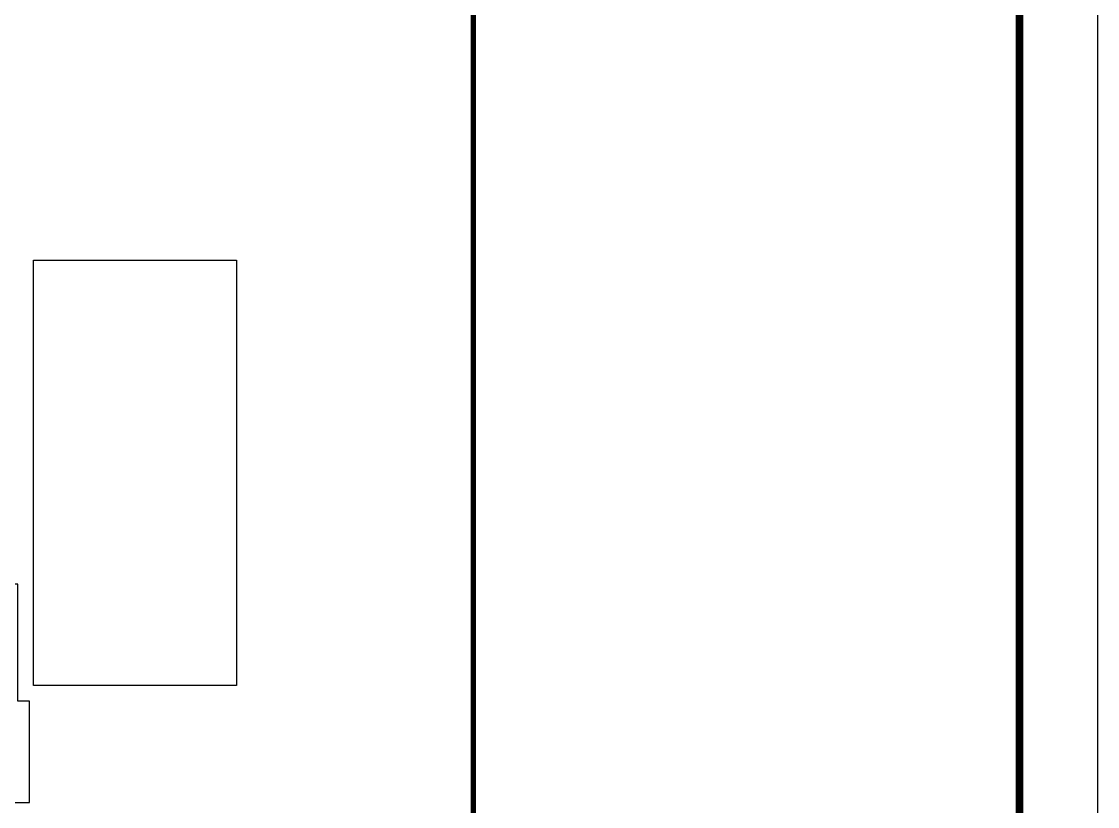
# Model space of a CAD drawing. Extents: x 27938 to 725830, y -209821 to 1628073.
# Drawn here: x 330533 to 344314, y -188993 to -178937 of the extents above; entities that cross this region are included whole.
import ezdxf

# ---------------------------------------------------------------- set-up
doc = ezdxf.new("R2010")
doc.units = 0
doc.header["$LTSCALE"] = 1000
doc.header["$MEASUREMENT"] = 0
doc.layers.add('yichutu', color=7, linetype='Continuous', true_color=0xffffff, plot=False)
doc.layers.add('图框', color=140, linetype='Continuous')

# ---------------------------------------------------------------- blocks, each defined once
blk = doc.blocks.new('TK')
at = {"layer": '图框'}
blk.add_lwpolyline([(465375, 548714), (549475, 548714), (549475, 489314), (465375, 489314)], close=True, dxfattribs=at)
blk.add_lwpolyline([(465375, 548714), (549475, 548714), (549475, 489314), (465375, 489314)], close=True, dxfattribs=at)
at = {"layer": '图框', "const_width": 100}
blk.add_lwpolyline([(548475, 490314), (548475, 547714), (467875, 547714), (467875, 490314)], close=True, dxfattribs=at)
at = {"layer": '图框', "const_width": 70}
blk.add_lwpolyline([(541480, 490314), (541480, 547714)], dxfattribs=at)
blk = doc.blocks.new('yct-841-594-84100-59399.9999999999-100-1000.0')
at = {"layer": 'yichutu', "color": 7, "true_color": 0xffffff}
blk.add_lwpolyline([(0, 0), (0, 59400), (84100, 59400), (84100, 0)], close=True, dxfattribs=at)

msp = doc.modelspace()

# ---------------------------------------------------------------- linework, layer by layer
for points in [[(330685.5, -181993.2), (333285.5, -181993.2), (333285.5, -187443.2), (330685.5, -187443.2)], [(328885.6, -186143.2), (328885.6, -187643.2), (328685.6, -187643.2), (328685.5, -188943.2), (330635.5, -188943.2), (330635.5, -187643.2), (330485.5, -187643.2), (330485.6, -186143.2)]]:
    msp.add_lwpolyline(points, close=True)

# ---------------------------------------------------------------- block references
msp.add_blockref('TK', (-205160.9, -696148.7))
at = {"layer": 'yichutu'}
msp.add_blockref('yct-841-594-84100-59399.9999999999-100-1000.0', (260214.1, -206835), dxfattribs=at)

doc.saveas('drawing.dxf')
